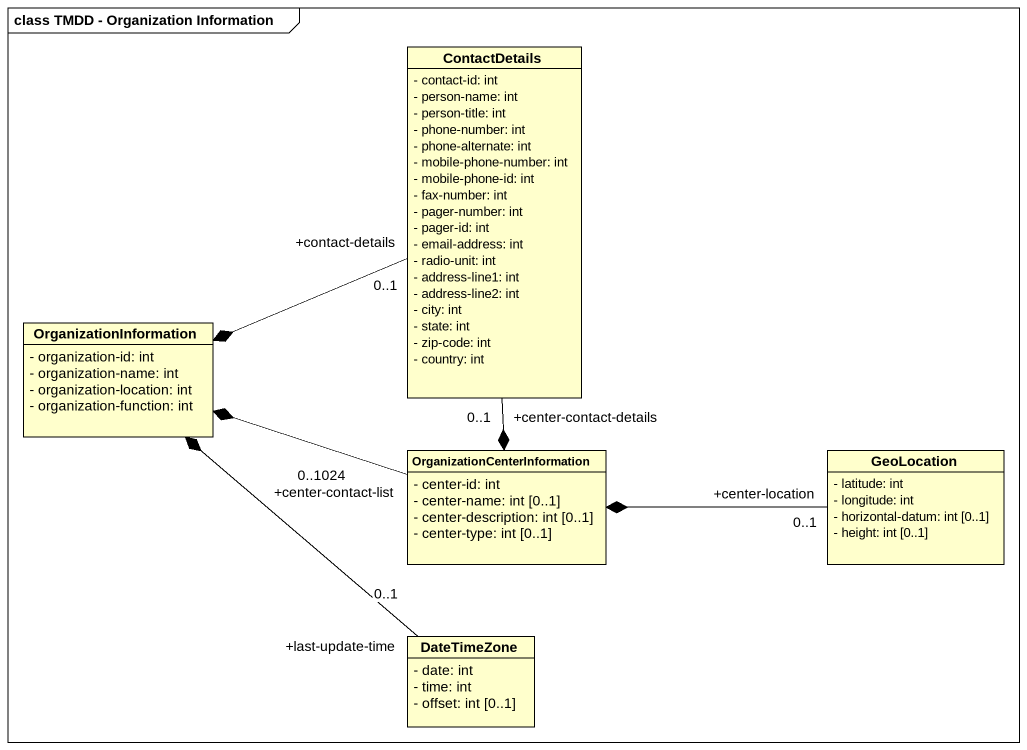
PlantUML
@startuml
mainframe class TMDD - Organization Information
hide circle
hide empty members
skinparam classAttributeIconSize 0
class ContactDetails {
  - contact-id: int
  - person-name: int
  - person-title: int
  - phone-number: int
  - phone-alternate: int
  - mobile-phone-number: int
  - mobile-phone-id: int
  - fax-number: int
  - pager-number: int
  - pager-id: int
  - email-address: int
  - radio-unit: int
  - address-line1: int
  - address-line2: int
  - city: int
  - state: int
  - zip-code: int
  - country: int
}
class OrganizationInformation {
  - organization-id: int
  - organization-name: int
  - organization-location: int
  - organization-function: int
}
class "OrganizationCenterInformation" as OrganizationCenterInformatio {
  - center-id: int
  - center-name: int [0..1]
  - center-description: int [0..1]
  - center-type: int [0..1]
}
class GeoLocation {
  - latitude: int
  - longitude: int
  - horizontal-datum: int [0..1]
  - height: int [0..1]
}
class DateTimeZone {
  - date: int
  - time: int
  - offset: int [0..1]
}
ContactDetails "+contact-details\n0..1" -left-* OrganizationInformation
ContactDetails "+center-contact-details\n0..1" --* OrganizationCenterInformatio
OrganizationCenterInformatio "+center-contact-list\n0..1024" -left-* OrganizationInformation
GeoLocation "+center-location\n0..1" -left-* OrganizationCenterInformatio
DateTimeZone "+last-update-time\n0..1" -up-* OrganizationInformation
@enduml
